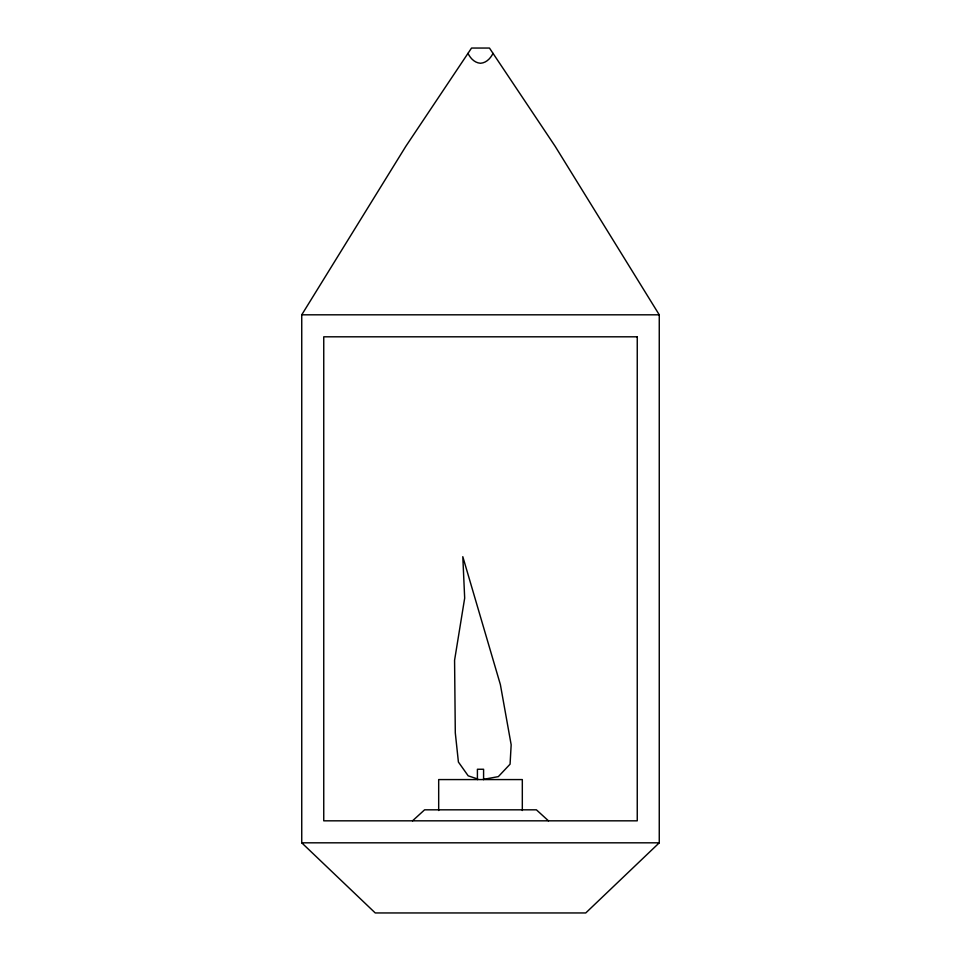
<?xml version="1.0" encoding="UTF-8"?>
<svg xmlns="http://www.w3.org/2000/svg" width="961" height="961" viewBox="0 0 961 961"><rect width="100%" height="100%" fill="white"/><g stroke="black" fill="none" stroke-linecap="round" stroke-linejoin="round"><path stroke-width="1.44" d="M493.017 53.372C490.554 58.345 486.35 62.861 480.5 63.27C474.65 62.861 470.446 58.345 467.983 53.372M301.742 314.812L405.806 146.36L471.539 48.05L489.461 48.05L555.194 146.36L659.258 314.812L659.258 842.821L585.754 912.95L375.246 912.95L301.742 842.821L301.742 314.812L659.258 314.812M412.533 820.826L424.594 809.823L536.406 809.823L548.467 820.826M483.167 779.407L498.327 776.632L510.075 764.175L511.168 744.787L500.369 684.556L462.806 556.683L464.68 598.114L454.577 660.267L455.298 732.883L458.409 762.049L468.187 775.827L477.689 778.999M301.742 842.821L659.258 842.821M522.316 810.507L522.316 779.575L438.684 779.575L438.684 810.507M483.587 779.623L483.587 769.256L477.413 769.256L477.413 779.623M637.251 336.806L323.749 336.806L323.749 820.826L637.251 820.826L637.251 336.806"/></g></svg>
